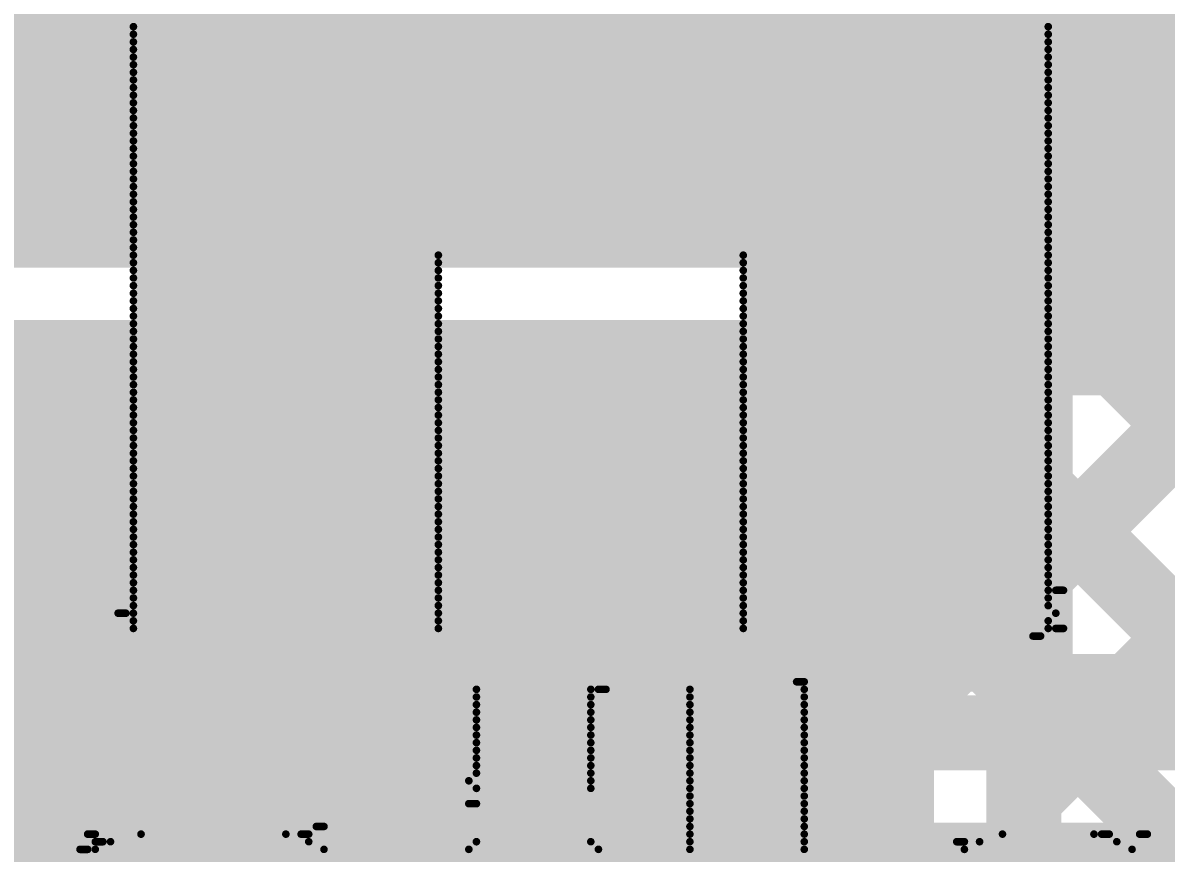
# Model space of a CAD drawing. Header units: millimetres. Extents: x -0.26 to 2.84, y -0.09 to 2.43.
# Drawn here: x 0.9757 to 1.1279, y 1.217 to 1.3276 of the extents above; entities that cross this region are included whole.
import ezdxf

# ---------------------------------------------------------------- set-up
doc = ezdxf.new("R2010")
doc.units = ezdxf.units.MM
doc.header["$MEASUREMENT"] = 0
for name, color, linetype in [('BottomLayer', 5, 'Continuous'), ('BottomOverlay', 54, 'Continuous'), ('TopLayer', 1, 'Continuous'), ('TopOverlay', 2, 'Continuous'), ('TopPaste', 8, 'Continuous'), ('TopSolder', 216, 'Continuous'), ('ViaHoleLayer', 16, 'Continuous')]:
    doc.layers.add(name, color=color, linetype=linetype)
doc.styles.add('Arial', font='', dxfattribs={"height": 0.2})
doc.styles.get('Arial').set_extended_font_data('Arial')

# ---------------------------------------------------------------- blocks, each defined once
blk = doc.blocks.new('C__0603_64')
at = {"layer": 'TopLayer'}
for points in [[(-0.015, 0.0175), (-0.015, -0.0175), (-0.045, -0.0175), (-0.045, 0.0175)], [(0.045, 0.0175), (0.045, -0.0175), (0.015, -0.0175), (0.015, 0.0175)]]:
    blk.add_hatch(color=1, dxfattribs=at).paths.add_polyline_path(points)
at = {"layer": 'TopPaste'}
for points in [[(-0.015, 0.0175), (-0.015, -0.0175), (-0.045, -0.0175), (-0.045, 0.0175)], [(0.045, 0.0175), (0.045, -0.0175), (0.015, -0.0175), (0.015, 0.0175)]]:
    blk.add_hatch(color=8, dxfattribs=at).paths.add_polyline_path(points)
at = {"layer": 'TopSolder'}
for points in [[(-0.01264, 0.01986), (-0.01264, -0.01986), (-0.04736, -0.01986), (-0.04736, 0.01986)], [(0.04736, 0.01986), (0.04736, -0.01986), (0.01264, -0.01986), (0.01264, 0.01986)]]:
    blk.add_hatch(color=216, dxfattribs=at).paths.add_polyline_path(points)
at = {"layer": 'TopOverlay', "const_width": 0.005}
for points in [[(-0.049, 0.021), (-0.049, -0.021)], [(-0.049, 0.021), (-0.018, 0.021)], [(0.018, 0.021), (0.049, 0.021)], [(0.049, 0.021), (0.049, -0.021)], [(-0.049, -0.021), (-0.018, -0.021)], [(0.018, -0.021), (0.049, -0.021)]]:
    blk.add_lwpolyline(points, dxfattribs=at)
at = {"layer": 'TopOverlay', "const_width": 0.0025}
for points in [[(-0.05025, 0.021, 1), (-0.04775, 0.021, 1)], [(-0.05025, 0.021, 1), (-0.04775, 0.021, 1)], [(-0.01925, 0.021, 1), (-0.01675, 0.021, 1)], [(0.01675, 0.021, 1), (0.01925, 0.021, 1)], [(0.04775, 0.021, 1), (0.05025, 0.021, 1)], [(0.04775, 0.021, 1), (0.05025, 0.021, 1)], [(-0.05025, -0.021, 1), (-0.04775, -0.021, 1)], [(-0.05025, -0.021, 1), (-0.04775, -0.021, 1)], [(-0.01925, -0.021, 1), (-0.01675, -0.021, 1)], [(0.01675, -0.021, 1), (0.01925, -0.021, 1)], [(0.04775, -0.021, 1), (0.05025, -0.021, 1)], [(0.04775, -0.021, 1), (0.05025, -0.021, 1)]]:
    blk.add_lwpolyline(points, format="xyb", close=True, dxfattribs=at)
blk = doc.blocks.new('SOIC_8_74')
at = {"layer": 'TopLayer'}
for points in [[(-0.07579, -0.01319), (-0.07579, -0.03681), (-0.13681, -0.03681), (-0.13681, -0.01319)], [(-0.07579, -0.06319), (-0.07579, -0.08681), (-0.13681, -0.08681), (-0.13681, -0.06319)]]:
    blk.add_hatch(color=1, dxfattribs=at).paths.add_polyline_path(points)
at = {"layer": 'TopPaste'}
for points in [[(-0.07579, -0.01319), (-0.07579, -0.03681), (-0.13681, -0.03681), (-0.13681, -0.01319)], [(-0.07579, -0.06319), (-0.07579, -0.08681), (-0.13681, -0.08681), (-0.13681, -0.06319)]]:
    blk.add_hatch(color=8, dxfattribs=at).paths.add_polyline_path(points)
at = {"layer": 'TopSolder'}
for points in [[(-0.07179, -0.00919), (-0.07179, -0.04081), (-0.14081, -0.04081), (-0.14081, -0.00919)], [(-0.07179, -0.05919), (-0.07179, -0.09081), (-0.14081, -0.09081), (-0.14081, -0.05919)]]:
    blk.add_hatch(color=216, dxfattribs=at).paths.add_polyline_path(points)
at = {"layer": 'TopOverlay', "const_width": 0.005}
blk.add_lwpolyline([(-0.072, -0.099), (0.066, -0.099)], dxfattribs=at)
at = {"layer": 'TopOverlay', "const_width": 0.0025}
blk.add_lwpolyline([(-0.07325, -0.099, 1), (-0.07075, -0.099, 1)], format="xyb", close=True, dxfattribs=at)

msp = doc.modelspace()

# ---------------------------------------------------------------- hatches: boundary and pattern name
at = {"layer": 'BottomLayer'}
h = msp.add_hatch(color=5, dxfattribs=at)
edge = h.paths.add_edge_path()
edge.add_arc((1.122, 1.315), 0.01181, 0, 360)
at = {"layer": 'TopLayer'}
h = msp.add_hatch(color=1, dxfattribs=at)
edge = h.paths.add_edge_path()
edge.add_arc((1.122, 1.315), 0.01181, 0, 360)
msp.add_hatch(color=1, dxfattribs=at).paths.add_polyline_path([(0.862, 1.126), (1.097, 1.126), (1.097, 1.284), (0.862, 1.284)])
at = {"layer": 'ViaHoleLayer'}
h = msp.add_hatch(color=16, dxfattribs=at)
edge = h.paths.add_edge_path()
edge.add_arc((1.122, 1.315), 0.00591, 0, 360)

# ---------------------------------------------------------------- linework, layer by layer
at = {"layer": 'BottomLayer'}
for points, const_width in [([(1.08937, 1.233), (1.23037, 1.374)], 0.01), ([(0.295, 1.315), (1.122, 1.315)], 0.04), ([(0.295, 1.283), (1.122, 1.283)], 0.01), ([(0.92327, 1.283), (0.97327, 1.233)], 0.01), ([(0.94795, 1.233), (0.99795, 1.283)], 0.01), ([(0.95155, 1.283), (1.00155, 1.233)], 0.01), ([(0.97624, 1.233), (1.02624, 1.283)], 0.01), ([(0.97984, 1.283), (1.02984, 1.233)], 0.01), ([(1.00452, 1.233), (1.05452, 1.283)], 0.01), ([(1.00812, 1.283), (1.05812, 1.233)], 0.01), ([(1.03281, 1.233), (1.08281, 1.283)], 0.01), ([(1.0364, 1.283), (1.0864, 1.233)], 0.01), ([(1.06109, 1.233), (1.11109, 1.283)], 0.01), ([(1.06469, 1.283), (1.11469, 1.233)], 0.01), ([(1.09297, 1.283), (1.14297, 1.233)], 0.01), ([(1.12126, 1.283), (1.13931, 1.26494)], 0.01), ([(1.11766, 1.233), (1.13701, 1.25235)], 0.01), ([(0.28921, 1.233), (1.14402, 1.233)], 0.01), ([(0.283, 1.218), (2.022, 1.218)], 0.006)]:
    msp.add_lwpolyline(points, dxfattribs=dict(at, const_width=const_width))
at = {"layer": 'BottomLayer', "const_width": 0.01}
for points in [[(1.122, 1.347, -0.414214), (1.154, 1.315)], [(1.154, 1.315, -0.414214), (1.122, 1.283)]]:
    msp.add_lwpolyline(points, format="xyb", dxfattribs=at)
at = {"layer": 'BottomLayer'}
for points, const_width in [([(1.112, 1.315, 1), (1.132, 1.315, 1)], 0.02), ([(0.97734, 1.283, 1), (0.98234, 1.283, 1)], 0.005), ([(0.99545, 1.283, 1), (1.00045, 1.283, 1)], 0.005), ([(1.00562, 1.283, 1), (1.01062, 1.283, 1)], 0.005), ([(1.02374, 1.283, 1), (1.02874, 1.283, 1)], 0.005), ([(1.0339, 1.283, 1), (1.0389, 1.283, 1)], 0.005), ([(1.05202, 1.283, 1), (1.05702, 1.283, 1)], 0.005), ([(1.06219, 1.283, 1), (1.06719, 1.283, 1)], 0.005), ([(1.08031, 1.283, 1), (1.08531, 1.283, 1)], 0.005), ([(1.09047, 1.283, 1), (1.09547, 1.283, 1)], 0.005), ([(1.10859, 1.283, 1), (1.11359, 1.283, 1)], 0.005), ([(1.11876, 1.283, 1), (1.12376, 1.283, 1)], 0.005), ([(1.1195, 1.283, 1), (1.1245, 1.283, 1)], 0.005), ([(1.1195, 1.283, 1), (1.1245, 1.283, 1)], 0.005), ([(0.97077, 1.233, 1), (0.97577, 1.233, 1)], 0.005), ([(0.97374, 1.233, 1), (0.97874, 1.233, 1)], 0.005), ([(0.99905, 1.233, 1), (1.00405, 1.233, 1)], 0.005), ([(1.00202, 1.233, 1), (1.00702, 1.233, 1)], 0.005), ([(1.02734, 1.233, 1), (1.03234, 1.233, 1)], 0.005), ([(1.03031, 1.233, 1), (1.03531, 1.233, 1)], 0.005), ([(1.05562, 1.233, 1), (1.06062, 1.233, 1)], 0.005), ([(1.05859, 1.233, 1), (1.06359, 1.233, 1)], 0.005), ([(1.0839, 1.233, 1), (1.0889, 1.233, 1)], 0.005), ([(1.08687, 1.233, 1), (1.09187, 1.233, 1)], 0.005), ([(1.11219, 1.233, 1), (1.11719, 1.233, 1)], 0.005), ([(1.11516, 1.233, 1), (1.12016, 1.233, 1)], 0.005)]:
    msp.add_lwpolyline(points, format="xyb", close=True, dxfattribs=dict(at, const_width=const_width))
at = {"layer": 'BottomOverlay', "const_width": 0.00102}
for points in [[(0.99039, 1.32712), (1.11223, 1.32712)], [(0.99039, 1.32611), (1.11223, 1.32611)], [(0.99039, 1.32509), (1.11223, 1.32509)], [(0.99039, 1.32408), (1.11223, 1.32408)], [(0.99039, 1.32306), (1.11223, 1.32306)], [(0.99039, 1.32205), (1.11223, 1.32205)], [(0.99039, 1.32103), (1.11223, 1.32103)], [(0.99039, 1.32002), (1.11223, 1.32002)], [(0.99039, 1.319), (1.11223, 1.319)], [(0.99039, 1.31798), (1.11223, 1.31798)], [(0.99039, 1.31697), (1.11223, 1.31697)], [(0.99039, 1.31595), (1.11223, 1.31595)], [(0.99039, 1.31494), (1.11223, 1.31494)], [(0.99039, 1.31392), (1.11223, 1.31392)], [(0.99039, 1.31291), (1.11223, 1.31291)], [(0.99039, 1.31189), (1.11223, 1.31189)], [(0.99039, 1.31088), (1.11223, 1.31088)], [(0.99039, 1.30986), (1.11223, 1.30986)], [(0.99039, 1.30885), (1.11223, 1.30885)], [(0.99039, 1.30783), (1.11223, 1.30783)], [(0.99039, 1.30682), (1.11223, 1.30682)], [(0.99039, 1.3058), (1.11223, 1.3058)], [(0.99039, 1.30478), (1.11223, 1.30478)], [(0.99039, 1.30377), (1.11223, 1.30377)], [(0.99039, 1.30275), (1.11223, 1.30275)], [(0.99039, 1.30174), (1.11223, 1.30174)], [(0.99039, 1.30072), (1.11223, 1.30072)], [(0.99039, 1.29971), (1.11223, 1.29971)], [(0.99039, 1.29869), (1.11223, 1.29869)], [(0.99039, 1.29768), (1.11223, 1.29768)], [(0.99039, 1.29666), (1.031, 1.29666)], [(0.99039, 1.29565), (1.031, 1.29565)], [(1.07162, 1.29666), (1.11223, 1.29666)], [(1.07162, 1.29565), (1.11223, 1.29565)], [(0.99039, 1.29463), (1.031, 1.29463)], [(1.07162, 1.29463), (1.11223, 1.29463)], [(0.99039, 1.29362), (1.031, 1.29362)], [(0.99039, 1.2926), (1.031, 1.2926)], [(1.07162, 1.29362), (1.11223, 1.29362)], [(1.07162, 1.2926), (1.11223, 1.2926)], [(0.99039, 1.29158), (1.031, 1.29158)], [(1.07162, 1.29158), (1.11223, 1.29158)], [(0.99039, 1.29057), (1.031, 1.29057)], [(0.99039, 1.28955), (1.031, 1.28955)], [(1.07162, 1.29057), (1.11223, 1.29057)], [(1.07162, 1.28955), (1.11223, 1.28955)], [(0.99039, 1.28854), (1.031, 1.28854)], [(1.07162, 1.28854), (1.11223, 1.28854)], [(0.99039, 1.28752), (1.031, 1.28752)], [(0.99039, 1.28651), (1.031, 1.28651)], [(1.07162, 1.28752), (1.11223, 1.28752)], [(1.07162, 1.28651), (1.11223, 1.28651)], [(0.99039, 1.28549), (1.031, 1.28549)], [(1.07162, 1.28549), (1.11223, 1.28549)], [(0.99039, 1.28448), (1.031, 1.28448)], [(0.99039, 1.28346), (1.031, 1.28346)], [(1.07162, 1.28448), (1.11223, 1.28448)], [(1.07162, 1.28346), (1.11223, 1.28346)], [(0.99039, 1.28245), (1.031, 1.28245)], [(1.07162, 1.28245), (1.11223, 1.28245)], [(0.99039, 1.28143), (1.031, 1.28143)], [(0.99039, 1.28042), (1.031, 1.28042)], [(1.07162, 1.28143), (1.11223, 1.28143)], [(1.07162, 1.28042), (1.11223, 1.28042)], [(0.99039, 1.2794), (1.031, 1.2794)], [(1.07162, 1.2794), (1.11223, 1.2794)], [(0.99039, 1.27838), (1.031, 1.27838)], [(0.99039, 1.27737), (1.031, 1.27737)], [(1.07162, 1.27838), (1.11223, 1.27838)], [(1.07162, 1.27737), (1.11223, 1.27737)], [(0.99039, 1.27635), (1.031, 1.27635)], [(1.07162, 1.27635), (1.11223, 1.27635)], [(0.99039, 1.27534), (1.031, 1.27534)], [(0.99039, 1.27432), (1.031, 1.27432)], [(1.07162, 1.27534), (1.11223, 1.27534)], [(1.07162, 1.27432), (1.11223, 1.27432)], [(0.99039, 1.27331), (1.031, 1.27331)], [(1.07162, 1.27331), (1.11223, 1.27331)], [(0.99039, 1.27229), (1.031, 1.27229)], [(0.99039, 1.27128), (1.031, 1.27128)], [(1.07162, 1.27229), (1.11223, 1.27229)], [(1.07162, 1.27128), (1.11223, 1.27128)], [(0.99039, 1.27026), (1.031, 1.27026)], [(1.07162, 1.27026), (1.11223, 1.27026)], [(0.99039, 1.26925), (1.031, 1.26925)], [(0.99039, 1.26823), (1.031, 1.26823)], [(1.07162, 1.26925), (1.11223, 1.26925)], [(1.07162, 1.26823), (1.11223, 1.26823)], [(0.99039, 1.26722), (1.031, 1.26722)], [(1.07162, 1.26722), (1.11223, 1.26722)], [(0.99039, 1.2662), (1.031, 1.2662)], [(0.99039, 1.26518), (1.031, 1.26518)], [(1.07162, 1.2662), (1.11223, 1.2662)], [(1.07162, 1.26518), (1.11223, 1.26518)], [(0.99039, 1.26417), (1.031, 1.26417)], [(1.07162, 1.26417), (1.11223, 1.26417)], [(0.99039, 1.26315), (1.031, 1.26315)], [(0.99039, 1.26214), (1.031, 1.26214)], [(1.07162, 1.26315), (1.11223, 1.26315)], [(1.07162, 1.26214), (1.11223, 1.26214)], [(0.99039, 1.26112), (1.031, 1.26112)], [(1.07162, 1.26112), (1.11223, 1.26112)], [(0.99039, 1.26011), (1.031, 1.26011)], [(0.99039, 1.25909), (1.031, 1.25909)], [(1.07162, 1.26011), (1.11223, 1.26011)], [(1.07162, 1.25909), (1.11223, 1.25909)], [(0.99039, 1.25808), (1.031, 1.25808)], [(1.07162, 1.25808), (1.11223, 1.25808)], [(0.99039, 1.25706), (1.031, 1.25706)], [(0.99039, 1.25605), (1.031, 1.25605)], [(1.07162, 1.25706), (1.11223, 1.25706)], [(1.07162, 1.25605), (1.11223, 1.25605)], [(0.99039, 1.25503), (1.031, 1.25503)], [(1.07162, 1.25503), (1.11223, 1.25503)], [(0.99039, 1.25402), (1.031, 1.25402)], [(0.99039, 1.253), (1.031, 1.253)], [(1.07162, 1.25402), (1.11223, 1.25402)], [(1.07162, 1.253), (1.11223, 1.253)], [(0.99039, 1.25199), (1.031, 1.25199)], [(1.07162, 1.25199), (1.11223, 1.25199)], [(1.11325, 1.25199), (1.11426, 1.25199)], [(0.99039, 1.25097), (1.031, 1.25097)], [(0.99039, 1.24995), (1.031, 1.24995)], [(1.07162, 1.25097), (1.11223, 1.25097)], [(1.07162, 1.24995), (1.11223, 1.24995)], [(0.98836, 1.24894), (0.98937, 1.24894)], [(0.99039, 1.24894), (1.031, 1.24894)], [(1.07162, 1.24894), (1.11325, 1.24894)], [(0.99039, 1.24792), (1.031, 1.24792)], [(0.99039, 1.24691), (1.031, 1.24691)], [(1.07162, 1.24792), (1.11223, 1.24792)], [(1.07162, 1.24691), (1.11223, 1.24691)], [(1.11325, 1.24691), (1.11426, 1.24691)], [(1.1102, 1.24589), (1.11122, 1.24589)], [(1.07872, 1.2398), (1.07974, 1.2398)], [(1.03608, 1.23879), (1.05131, 1.23879)], [(1.03608, 1.23777), (1.05131, 1.23777)], [(1.05232, 1.23879), (1.05334, 1.23879)], [(1.06451, 1.23879), (1.07974, 1.23879)], [(1.06451, 1.23777), (1.07974, 1.23777)], [(1.03608, 1.23675), (1.05131, 1.23675)], [(1.06451, 1.23675), (1.07974, 1.23675)], [(1.03608, 1.23574), (1.05131, 1.23574)], [(1.03608, 1.23472), (1.05131, 1.23472)], [(1.06451, 1.23574), (1.07974, 1.23574)], [(1.06451, 1.23472), (1.07974, 1.23472)], [(1.03608, 1.23371), (1.05131, 1.23371)], [(1.06451, 1.23371), (1.07974, 1.23371)], [(1.03608, 1.23269), (1.05131, 1.23269)], [(1.03608, 1.23168), (1.05131, 1.23168)], [(1.06451, 1.23269), (1.07974, 1.23269)], [(1.06451, 1.23168), (1.07974, 1.23168)], [(1.03608, 1.23066), (1.05131, 1.23066)], [(1.06451, 1.23066), (1.07974, 1.23066)], [(1.03608, 1.22965), (1.05131, 1.22965)], [(1.03608, 1.22863), (1.05131, 1.22863)], [(1.06451, 1.22965), (1.07974, 1.22965)], [(1.06451, 1.22863), (1.07974, 1.22863)], [(1.03608, 1.22762), (1.05131, 1.22762)], [(1.06451, 1.22762), (1.07974, 1.22762)], [(1.03506, 1.2266), (1.05131, 1.2266)], [(1.03608, 1.22559), (1.05131, 1.22559)], [(1.06451, 1.2266), (1.07974, 1.2266)], [(1.06451, 1.22559), (1.07974, 1.22559)], [(1.06451, 1.22457), (1.07974, 1.22457)], [(1.03506, 1.22355), (1.03608, 1.22355)], [(1.06451, 1.22355), (1.07974, 1.22355)], [(1.06451, 1.22254), (1.07974, 1.22254)], [(1.06451, 1.22152), (1.07974, 1.22152)], [(0.98429, 1.21949), (0.98531, 1.21949)], [(0.9914, 1.21949), (1.01069, 1.21949)], [(1.01272, 1.21949), (1.01374, 1.21949)], [(1.01476, 1.22051), (1.01577, 1.22051)], [(1.06451, 1.22051), (1.07974, 1.22051)], [(1.06451, 1.21949), (1.07974, 1.21949)], [(1.10614, 1.21949), (1.11832, 1.21949)], [(1.11934, 1.21949), (1.12036, 1.21949)], [(1.12442, 1.21949), (1.12543, 1.21949)], [(0.98531, 1.21848), (0.98633, 1.21848)], [(0.98734, 1.21848), (1.01374, 1.21848)], [(1.03608, 1.21848), (1.05131, 1.21848)], [(1.06451, 1.21848), (1.07974, 1.21848)], [(1.10005, 1.21848), (1.10106, 1.21848)], [(1.10309, 1.21848), (1.12137, 1.21848)], [(0.98328, 1.21746), (0.98429, 1.21746)], [(0.98531, 1.21746), (1.01577, 1.21746)], [(1.03506, 1.21746), (1.05232, 1.21746)], [(1.06451, 1.21746), (1.07974, 1.21746)], [(1.10106, 1.21746), (1.1234, 1.21746)]]:
    msp.add_lwpolyline(points, dxfattribs=at)
at = {"layer": 'BottomOverlay', "const_width": 0.000508}
for points in [[(0.99013, 1.32712, 1), (0.99064, 1.32712, 1)], [(0.99013, 1.32611, 1), (0.99064, 1.32611, 1)], [(1.11198, 1.32712, 1), (1.11249, 1.32712, 1)], [(1.11198, 1.32611, 1), (1.11249, 1.32611, 1)], [(0.99013, 1.32509, 1), (0.99064, 1.32509, 1)], [(1.11198, 1.32509, 1), (1.11249, 1.32509, 1)], [(0.99013, 1.32408, 1), (0.99064, 1.32408, 1)], [(0.99013, 1.32306, 1), (0.99064, 1.32306, 1)], [(1.11198, 1.32408, 1), (1.11249, 1.32408, 1)], [(1.11198, 1.32306, 1), (1.11249, 1.32306, 1)], [(0.99013, 1.32205, 1), (0.99064, 1.32205, 1)], [(1.11198, 1.32205, 1), (1.11249, 1.32205, 1)], [(0.99013, 1.32103, 1), (0.99064, 1.32103, 1)], [(0.99013, 1.32002, 1), (0.99064, 1.32002, 1)], [(1.11198, 1.32103, 1), (1.11249, 1.32103, 1)], [(1.11198, 1.32002, 1), (1.11249, 1.32002, 1)], [(0.99013, 1.319, 1), (0.99064, 1.319, 1)], [(1.11198, 1.319, 1), (1.11249, 1.319, 1)], [(0.99013, 1.31798, 1), (0.99064, 1.31798, 1)], [(0.99013, 1.31697, 1), (0.99064, 1.31697, 1)], [(1.11198, 1.31798, 1), (1.11249, 1.31798, 1)], [(1.11198, 1.31697, 1), (1.11249, 1.31697, 1)], [(0.99013, 1.31595, 1), (0.99064, 1.31595, 1)], [(1.11198, 1.31595, 1), (1.11249, 1.31595, 1)], [(0.99013, 1.31494, 1), (0.99064, 1.31494, 1)], [(0.99013, 1.31392, 1), (0.99064, 1.31392, 1)], [(1.11198, 1.31494, 1), (1.11249, 1.31494, 1)], [(1.11198, 1.31392, 1), (1.11249, 1.31392, 1)], [(0.99013, 1.31291, 1), (0.99064, 1.31291, 1)], [(1.11198, 1.31291, 1), (1.11249, 1.31291, 1)], [(0.99013, 1.31189, 1), (0.99064, 1.31189, 1)], [(0.99013, 1.31088, 1), (0.99064, 1.31088, 1)], [(1.11198, 1.31189, 1), (1.11249, 1.31189, 1)], [(1.11198, 1.31088, 1), (1.11249, 1.31088, 1)], [(0.99013, 1.30986, 1), (0.99064, 1.30986, 1)], [(1.11198, 1.30986, 1), (1.11249, 1.30986, 1)], [(0.99013, 1.30885, 1), (0.99064, 1.30885, 1)], [(0.99013, 1.30783, 1), (0.99064, 1.30783, 1)], [(1.11198, 1.30885, 1), (1.11249, 1.30885, 1)], [(1.11198, 1.30783, 1), (1.11249, 1.30783, 1)], [(0.99013, 1.30682, 1), (0.99064, 1.30682, 1)], [(1.11198, 1.30682, 1), (1.11249, 1.30682, 1)], [(0.99013, 1.3058, 1), (0.99064, 1.3058, 1)], [(0.99013, 1.30478, 1), (0.99064, 1.30478, 1)], [(1.11198, 1.3058, 1), (1.11249, 1.3058, 1)], [(1.11198, 1.30478, 1), (1.11249, 1.30478, 1)], [(0.99013, 1.30377, 1), (0.99064, 1.30377, 1)], [(1.11198, 1.30377, 1), (1.11249, 1.30377, 1)], [(0.99013, 1.30275, 1), (0.99064, 1.30275, 1)], [(0.99013, 1.30174, 1), (0.99064, 1.30174, 1)], [(1.11198, 1.30275, 1), (1.11249, 1.30275, 1)], [(1.11198, 1.30174, 1), (1.11249, 1.30174, 1)], [(0.99013, 1.30072, 1), (0.99064, 1.30072, 1)], [(1.11198, 1.30072, 1), (1.11249, 1.30072, 1)], [(0.99013, 1.29971, 1), (0.99064, 1.29971, 1)], [(0.99013, 1.29869, 1), (0.99064, 1.29869, 1)], [(1.11198, 1.29971, 1), (1.11249, 1.29971, 1)], [(1.11198, 1.29869, 1), (1.11249, 1.29869, 1)], [(0.99013, 1.29768, 1), (0.99064, 1.29768, 1)], [(1.11198, 1.29768, 1), (1.11249, 1.29768, 1)], [(0.99013, 1.29666, 1), (0.99064, 1.29666, 1)], [(0.99013, 1.29565, 1), (0.99064, 1.29565, 1)], [(1.03075, 1.29666, 1), (1.03126, 1.29666, 1)], [(1.03075, 1.29565, 1), (1.03126, 1.29565, 1)], [(1.07136, 1.29666, 1), (1.07187, 1.29666, 1)], [(1.07136, 1.29565, 1), (1.07187, 1.29565, 1)], [(1.11198, 1.29666, 1), (1.11249, 1.29666, 1)], [(1.11198, 1.29565, 1), (1.11249, 1.29565, 1)], [(0.99013, 1.29463, 1), (0.99064, 1.29463, 1)], [(1.03075, 1.29463, 1), (1.03126, 1.29463, 1)], [(1.07136, 1.29463, 1), (1.07187, 1.29463, 1)], [(1.11198, 1.29463, 1), (1.11249, 1.29463, 1)], [(0.99013, 1.29362, 1), (0.99064, 1.29362, 1)], [(0.99013, 1.2926, 1), (0.99064, 1.2926, 1)], [(1.03075, 1.29362, 1), (1.03126, 1.29362, 1)], [(1.03075, 1.2926, 1), (1.03126, 1.2926, 1)], [(1.07136, 1.29362, 1), (1.07187, 1.29362, 1)], [(1.07136, 1.2926, 1), (1.07187, 1.2926, 1)], [(1.11198, 1.29362, 1), (1.11249, 1.29362, 1)], [(1.11198, 1.2926, 1), (1.11249, 1.2926, 1)], [(0.99013, 1.29158, 1), (0.99064, 1.29158, 1)], [(1.03075, 1.29158, 1), (1.03126, 1.29158, 1)], [(1.07136, 1.29158, 1), (1.07187, 1.29158, 1)], [(1.11198, 1.29158, 1), (1.11249, 1.29158, 1)], [(0.99013, 1.29057, 1), (0.99064, 1.29057, 1)], [(0.99013, 1.28955, 1), (0.99064, 1.28955, 1)], [(1.03075, 1.29057, 1), (1.03126, 1.29057, 1)], [(1.03075, 1.28955, 1), (1.03126, 1.28955, 1)], [(1.07136, 1.29057, 1), (1.07187, 1.29057, 1)], [(1.07136, 1.28955, 1), (1.07187, 1.28955, 1)], [(1.11198, 1.29057, 1), (1.11249, 1.29057, 1)], [(1.11198, 1.28955, 1), (1.11249, 1.28955, 1)], [(0.99013, 1.28854, 1), (0.99064, 1.28854, 1)], [(1.03075, 1.28854, 1), (1.03126, 1.28854, 1)], [(1.07136, 1.28854, 1), (1.07187, 1.28854, 1)], [(1.11198, 1.28854, 1), (1.11249, 1.28854, 1)], [(0.99013, 1.28752, 1), (0.99064, 1.28752, 1)], [(0.99013, 1.28651, 1), (0.99064, 1.28651, 1)], [(1.03075, 1.28752, 1), (1.03126, 1.28752, 1)], [(1.03075, 1.28651, 1), (1.03126, 1.28651, 1)], [(1.07136, 1.28752, 1), (1.07187, 1.28752, 1)], [(1.07136, 1.28651, 1), (1.07187, 1.28651, 1)], [(1.11198, 1.28752, 1), (1.11249, 1.28752, 1)], [(1.11198, 1.28651, 1), (1.11249, 1.28651, 1)], [(0.99013, 1.28549, 1), (0.99064, 1.28549, 1)], [(1.03075, 1.28549, 1), (1.03126, 1.28549, 1)], [(1.07136, 1.28549, 1), (1.07187, 1.28549, 1)], [(1.11198, 1.28549, 1), (1.11249, 1.28549, 1)], [(0.99013, 1.28448, 1), (0.99064, 1.28448, 1)], [(0.99013, 1.28346, 1), (0.99064, 1.28346, 1)], [(1.03075, 1.28448, 1), (1.03126, 1.28448, 1)], [(1.03075, 1.28346, 1), (1.03126, 1.28346, 1)], [(1.07136, 1.28448, 1), (1.07187, 1.28448, 1)], [(1.07136, 1.28346, 1), (1.07187, 1.28346, 1)], [(1.11198, 1.28448, 1), (1.11249, 1.28448, 1)], [(1.11198, 1.28346, 1), (1.11249, 1.28346, 1)], [(0.99013, 1.28245, 1), (0.99064, 1.28245, 1)], [(1.03075, 1.28245, 1), (1.03126, 1.28245, 1)], [(1.07136, 1.28245, 1), (1.07187, 1.28245, 1)], [(1.11198, 1.28245, 1), (1.11249, 1.28245, 1)], [(0.99013, 1.28143, 1), (0.99064, 1.28143, 1)], [(0.99013, 1.28042, 1), (0.99064, 1.28042, 1)], [(1.03075, 1.28143, 1), (1.03126, 1.28143, 1)], [(1.03075, 1.28042, 1), (1.03126, 1.28042, 1)], [(1.07136, 1.28143, 1), (1.07187, 1.28143, 1)], [(1.07136, 1.28042, 1), (1.07187, 1.28042, 1)], [(1.11198, 1.28143, 1), (1.11249, 1.28143, 1)], [(1.11198, 1.28042, 1), (1.11249, 1.28042, 1)], [(0.99013, 1.2794, 1), (0.99064, 1.2794, 1)], [(1.03075, 1.2794, 1), (1.03126, 1.2794, 1)], [(1.07136, 1.2794, 1), (1.07187, 1.2794, 1)], [(1.11198, 1.2794, 1), (1.11249, 1.2794, 1)], [(0.99013, 1.27838, 1), (0.99064, 1.27838, 1)], [(0.99013, 1.27737, 1), (0.99064, 1.27737, 1)], [(1.03075, 1.27838, 1), (1.03126, 1.27838, 1)], [(1.03075, 1.27737, 1), (1.03126, 1.27737, 1)], [(1.07136, 1.27838, 1), (1.07187, 1.27838, 1)], [(1.07136, 1.27737, 1), (1.07187, 1.27737, 1)], [(1.11198, 1.27838, 1), (1.11249, 1.27838, 1)], [(1.11198, 1.27737, 1), (1.11249, 1.27737, 1)], [(0.99013, 1.27635, 1), (0.99064, 1.27635, 1)], [(1.03075, 1.27635, 1), (1.03126, 1.27635, 1)], [(1.07136, 1.27635, 1), (1.07187, 1.27635, 1)], [(1.11198, 1.27635, 1), (1.11249, 1.27635, 1)], [(0.99013, 1.27534, 1), (0.99064, 1.27534, 1)], [(0.99013, 1.27432, 1), (0.99064, 1.27432, 1)], [(1.03075, 1.27534, 1), (1.03126, 1.27534, 1)], [(1.03075, 1.27432, 1), (1.03126, 1.27432, 1)], [(1.07136, 1.27534, 1), (1.07187, 1.27534, 1)], [(1.07136, 1.27432, 1), (1.07187, 1.27432, 1)], [(1.11198, 1.27534, 1), (1.11249, 1.27534, 1)], [(1.11198, 1.27432, 1), (1.11249, 1.27432, 1)], [(0.99013, 1.27331, 1), (0.99064, 1.27331, 1)], [(1.03075, 1.27331, 1), (1.03126, 1.27331, 1)], [(1.07136, 1.27331, 1), (1.07187, 1.27331, 1)], [(1.11198, 1.27331, 1), (1.11249, 1.27331, 1)], [(0.99013, 1.27229, 1), (0.99064, 1.27229, 1)], [(0.99013, 1.27128, 1), (0.99064, 1.27128, 1)], [(1.03075, 1.27229, 1), (1.03126, 1.27229, 1)], [(1.03075, 1.27128, 1), (1.03126, 1.27128, 1)], [(1.07136, 1.27229, 1), (1.07187, 1.27229, 1)], [(1.07136, 1.27128, 1), (1.07187, 1.27128, 1)], [(1.11198, 1.27229, 1), (1.11249, 1.27229, 1)], [(1.11198, 1.27128, 1), (1.11249, 1.27128, 1)], [(0.99013, 1.27026, 1), (0.99064, 1.27026, 1)], [(1.03075, 1.27026, 1), (1.03126, 1.27026, 1)], [(1.07136, 1.27026, 1), (1.07187, 1.27026, 1)], [(1.11198, 1.27026, 1), (1.11249, 1.27026, 1)], [(0.99013, 1.26925, 1), (0.99064, 1.26925, 1)], [(0.99013, 1.26823, 1), (0.99064, 1.26823, 1)], [(1.03075, 1.26925, 1), (1.03126, 1.26925, 1)], [(1.03075, 1.26823, 1), (1.03126, 1.26823, 1)], [(1.07136, 1.26925, 1), (1.07187, 1.26925, 1)], [(1.07136, 1.26823, 1), (1.07187, 1.26823, 1)], [(1.11198, 1.26925, 1), (1.11249, 1.26925, 1)], [(1.11198, 1.26823, 1), (1.11249, 1.26823, 1)], [(0.99013, 1.26722, 1), (0.99064, 1.26722, 1)], [(1.03075, 1.26722, 1), (1.03126, 1.26722, 1)], [(1.07136, 1.26722, 1), (1.07187, 1.26722, 1)], [(1.11198, 1.26722, 1), (1.11249, 1.26722, 1)], [(0.99013, 1.2662, 1), (0.99064, 1.2662, 1)], [(0.99013, 1.26518, 1), (0.99064, 1.26518, 1)], [(1.03075, 1.2662, 1), (1.03126, 1.2662, 1)], [(1.03075, 1.26518, 1), (1.03126, 1.26518, 1)], [(1.07136, 1.2662, 1), (1.07187, 1.2662, 1)], [(1.07136, 1.26518, 1), (1.07187, 1.26518, 1)], [(1.11198, 1.2662, 1), (1.11249, 1.2662, 1)], [(1.11198, 1.26518, 1), (1.11249, 1.26518, 1)], [(0.99013, 1.26417, 1), (0.99064, 1.26417, 1)], [(1.03075, 1.26417, 1), (1.03126, 1.26417, 1)], [(1.07136, 1.26417, 1), (1.07187, 1.26417, 1)], [(1.11198, 1.26417, 1), (1.11249, 1.26417, 1)], [(0.99013, 1.26315, 1), (0.99064, 1.26315, 1)], [(0.99013, 1.26214, 1), (0.99064, 1.26214, 1)], [(1.03075, 1.26315, 1), (1.03126, 1.26315, 1)], [(1.03075, 1.26214, 1), (1.03126, 1.26214, 1)], [(1.07136, 1.26315, 1), (1.07187, 1.26315, 1)], [(1.07136, 1.26214, 1), (1.07187, 1.26214, 1)], [(1.11198, 1.26315, 1), (1.11249, 1.26315, 1)], [(1.11198, 1.26214, 1), (1.11249, 1.26214, 1)], [(0.99013, 1.26112, 1), (0.99064, 1.26112, 1)], [(1.03075, 1.26112, 1), (1.03126, 1.26112, 1)], [(1.07136, 1.26112, 1), (1.07187, 1.26112, 1)], [(1.11198, 1.26112, 1), (1.11249, 1.26112, 1)], [(0.99013, 1.26011, 1), (0.99064, 1.26011, 1)], [(0.99013, 1.25909, 1), (0.99064, 1.25909, 1)], [(1.03075, 1.26011, 1), (1.03126, 1.26011, 1)], [(1.03075, 1.25909, 1), (1.03126, 1.25909, 1)], [(1.07136, 1.26011, 1), (1.07187, 1.26011, 1)], [(1.07136, 1.25909, 1), (1.07187, 1.25909, 1)], [(1.11198, 1.26011, 1), (1.11249, 1.26011, 1)], [(1.11198, 1.25909, 1), (1.11249, 1.25909, 1)], [(0.99013, 1.25808, 1), (0.99064, 1.25808, 1)], [(1.03075, 1.25808, 1), (1.03126, 1.25808, 1)], [(1.07136, 1.25808, 1), (1.07187, 1.25808, 1)], [(1.11198, 1.25808, 1), (1.11249, 1.25808, 1)], [(0.99013, 1.25706, 1), (0.99064, 1.25706, 1)], [(0.99013, 1.25605, 1), (0.99064, 1.25605, 1)], [(1.03075, 1.25706, 1), (1.03126, 1.25706, 1)], [(1.03075, 1.25605, 1), (1.03126, 1.25605, 1)], [(1.07136, 1.25706, 1), (1.07187, 1.25706, 1)], [(1.07136, 1.25605, 1), (1.07187, 1.25605, 1)], [(1.11198, 1.25706, 1), (1.11249, 1.25706, 1)], [(1.11198, 1.25605, 1), (1.11249, 1.25605, 1)], [(0.99013, 1.25503, 1), (0.99064, 1.25503, 1)], [(1.03075, 1.25503, 1), (1.03126, 1.25503, 1)], [(1.07136, 1.25503, 1), (1.07187, 1.25503, 1)], [(1.11198, 1.25503, 1), (1.11249, 1.25503, 1)], [(0.99013, 1.25402, 1), (0.99064, 1.25402, 1)], [(0.99013, 1.253, 1), (0.99064, 1.253, 1)], [(1.03075, 1.25402, 1), (1.03126, 1.25402, 1)], [(1.03075, 1.253, 1), (1.03126, 1.253, 1)], [(1.07136, 1.25402, 1), (1.07187, 1.25402, 1)], [(1.07136, 1.253, 1), (1.07187, 1.253, 1)], [(1.11198, 1.25402, 1), (1.11249, 1.25402, 1)], [(1.11198, 1.253, 1), (1.11249, 1.253, 1)], [(0.99013, 1.25199, 1), (0.99064, 1.25199, 1)], [(1.03075, 1.25199, 1), (1.03126, 1.25199, 1)], [(1.07136, 1.25199, 1), (1.07187, 1.25199, 1)], [(1.11198, 1.25199, 1), (1.11249, 1.25199, 1)], [(1.11299, 1.25199, 1), (1.1135, 1.25199, 1)], [(1.11401, 1.25199, 1), (1.11452, 1.25199, 1)], [(0.99013, 1.25097, 1), (0.99064, 1.25097, 1)], [(0.99013, 1.24995, 1), (0.99064, 1.24995, 1)], [(1.03075, 1.25097, 1), (1.03126, 1.25097, 1)], [(1.03075, 1.24995, 1), (1.03126, 1.24995, 1)], [(1.07136, 1.25097, 1), (1.07187, 1.25097, 1)], [(1.07136, 1.24995, 1), (1.07187, 1.24995, 1)], [(1.11198, 1.25097, 1), (1.11249, 1.25097, 1)], [(1.11198, 1.24995, 1), (1.11249, 1.24995, 1)], [(0.9881, 1.24894, 1), (0.98861, 1.24894, 1)], [(0.98912, 1.24894, 1), (0.98963, 1.24894, 1)], [(0.99013, 1.24894, 1), (0.99064, 1.24894, 1)], [(1.03075, 1.24894, 1), (1.03126, 1.24894, 1)], [(1.07136, 1.24894, 1), (1.07187, 1.24894, 1)], [(1.11299, 1.24894, 1), (1.1135, 1.24894, 1)], [(0.99013, 1.24792, 1), (0.99064, 1.24792, 1)], [(0.99013, 1.24691, 1), (0.99064, 1.24691, 1)], [(1.03075, 1.24792, 1), (1.03126, 1.24792, 1)], [(1.03075, 1.24691, 1), (1.03126, 1.24691, 1)], [(1.07136, 1.24792, 1), (1.07187, 1.24792, 1)], [(1.07136, 1.24691, 1), (1.07187, 1.24691, 1)], [(1.11198, 1.24792, 1), (1.11249, 1.24792, 1)], [(1.11198, 1.24691, 1), (1.11249, 1.24691, 1)], [(1.11299, 1.24691, 1), (1.1135, 1.24691, 1)], [(1.11401, 1.24691, 1), (1.11452, 1.24691, 1)], [(1.10995, 1.24589, 1), (1.11045, 1.24589, 1)], [(1.11096, 1.24589, 1), (1.11147, 1.24589, 1)], [(1.07847, 1.2398, 1), (1.07898, 1.2398, 1)], [(1.07949, 1.2398, 1), (1.07999, 1.2398, 1)], [(1.03582, 1.23879, 1), (1.03633, 1.23879, 1)], [(1.03582, 1.23777, 1), (1.03633, 1.23777, 1)], [(1.05106, 1.23879, 1), (1.05156, 1.23879, 1)], [(1.05106, 1.23777, 1), (1.05156, 1.23777, 1)], [(1.05207, 1.23879, 1), (1.05258, 1.23879, 1)], [(1.05309, 1.23879, 1), (1.05359, 1.23879, 1)], [(1.06426, 1.23879, 1), (1.06476, 1.23879, 1)], [(1.06426, 1.23777, 1), (1.06476, 1.23777, 1)], [(1.07949, 1.23879, 1), (1.07999, 1.23879, 1)], [(1.07949, 1.23777, 1), (1.07999, 1.23777, 1)], [(1.03582, 1.23675, 1), (1.03633, 1.23675, 1)], [(1.05106, 1.23675, 1), (1.05156, 1.23675, 1)], [(1.06426, 1.23675, 1), (1.06476, 1.23675, 1)], [(1.07949, 1.23675, 1), (1.07999, 1.23675, 1)], [(1.03582, 1.23574, 1), (1.03633, 1.23574, 1)], [(1.03582, 1.23472, 1), (1.03633, 1.23472, 1)], [(1.05106, 1.23574, 1), (1.05156, 1.23574, 1)], [(1.05106, 1.23472, 1), (1.05156, 1.23472, 1)], [(1.06426, 1.23574, 1), (1.06476, 1.23574, 1)], [(1.06426, 1.23472, 1), (1.06476, 1.23472, 1)], [(1.07949, 1.23574, 1), (1.07999, 1.23574, 1)], [(1.07949, 1.23472, 1), (1.07999, 1.23472, 1)], [(1.03582, 1.23371, 1), (1.03633, 1.23371, 1)], [(1.05106, 1.23371, 1), (1.05156, 1.23371, 1)], [(1.06426, 1.23371, 1), (1.06476, 1.23371, 1)], [(1.07949, 1.23371, 1), (1.07999, 1.23371, 1)], [(1.03582, 1.23269, 1), (1.03633, 1.23269, 1)], [(1.03582, 1.23168, 1), (1.03633, 1.23168, 1)], [(1.05106, 1.23269, 1), (1.05156, 1.23269, 1)], [(1.05106, 1.23168, 1), (1.05156, 1.23168, 1)], [(1.06426, 1.23269, 1), (1.06476, 1.23269, 1)], [(1.06426, 1.23168, 1), (1.06476, 1.23168, 1)], [(1.07949, 1.23269, 1), (1.07999, 1.23269, 1)], [(1.07949, 1.23168, 1), (1.07999, 1.23168, 1)], [(1.03582, 1.23066, 1), (1.03633, 1.23066, 1)], [(1.05106, 1.23066, 1), (1.05156, 1.23066, 1)], [(1.06426, 1.23066, 1), (1.06476, 1.23066, 1)], [(1.07949, 1.23066, 1), (1.07999, 1.23066, 1)], [(1.03582, 1.22965, 1), (1.03633, 1.22965, 1)], [(1.03582, 1.22863, 1), (1.03633, 1.22863, 1)], [(1.05106, 1.22965, 1), (1.05156, 1.22965, 1)], [(1.05106, 1.22863, 1), (1.05156, 1.22863, 1)], [(1.06426, 1.22965, 1), (1.06476, 1.22965, 1)], [(1.06426, 1.22863, 1), (1.06476, 1.22863, 1)], [(1.07949, 1.22965, 1), (1.07999, 1.22965, 1)], [(1.07949, 1.22863, 1), (1.07999, 1.22863, 1)], [(1.03582, 1.22762, 1), (1.03633, 1.22762, 1)], [(1.05106, 1.22762, 1), (1.05156, 1.22762, 1)], [(1.06426, 1.22762, 1), (1.06476, 1.22762, 1)], [(1.07949, 1.22762, 1), (1.07999, 1.22762, 1)], [(1.03481, 1.2266, 1), (1.03532, 1.2266, 1)], [(1.03582, 1.22559, 1), (1.03633, 1.22559, 1)], [(1.05106, 1.2266, 1), (1.05156, 1.2266, 1)], [(1.05106, 1.22559, 1), (1.05156, 1.22559, 1)], [(1.06426, 1.2266, 1), (1.06476, 1.2266, 1)], [(1.06426, 1.22559, 1), (1.06476, 1.22559, 1)], [(1.07949, 1.2266, 1), (1.07999, 1.2266, 1)], [(1.07949, 1.22559, 1), (1.07999, 1.22559, 1)], [(1.06426, 1.22457, 1), (1.06476, 1.22457, 1)], [(1.07949, 1.22457, 1), (1.07999, 1.22457, 1)], [(1.03481, 1.22355, 1), (1.03532, 1.22355, 1)], [(1.03582, 1.22355, 1), (1.03633, 1.22355, 1)], [(1.06426, 1.22355, 1), (1.06476, 1.22355, 1)], [(1.06426, 1.22254, 1), (1.06476, 1.22254, 1)], [(1.07949, 1.22355, 1), (1.07999, 1.22355, 1)], [(1.07949, 1.22254, 1), (1.07999, 1.22254, 1)], [(1.06426, 1.22152, 1), (1.06476, 1.22152, 1)], [(1.07949, 1.22152, 1), (1.07999, 1.22152, 1)], [(0.98404, 1.21949, 1), (0.98455, 1.21949, 1)], [(0.98506, 1.21949, 1), (0.98556, 1.21949, 1)], [(0.99115, 1.21949, 1), (0.99166, 1.21949, 1)], [(1.01044, 1.21949, 1), (1.01095, 1.21949, 1)], [(1.01247, 1.21949, 1), (1.01298, 1.21949, 1)], [(1.01349, 1.21949, 1), (1.01399, 1.21949, 1)], [(1.0145, 1.22051, 1), (1.01501, 1.22051, 1)], [(1.01552, 1.22051, 1), (1.01602, 1.22051, 1)], [(1.06426, 1.22051, 1), (1.06476, 1.22051, 1)], [(1.06426, 1.21949, 1), (1.06476, 1.21949, 1)], [(1.07949, 1.22051, 1), (1.07999, 1.22051, 1)], [(1.07949, 1.21949, 1), (1.07999, 1.21949, 1)], [(1.10589, 1.21949, 1), (1.10639, 1.21949, 1)], [(1.11807, 1.21949, 1), (1.11858, 1.21949, 1)], [(1.11909, 1.21949, 1), (1.11959, 1.21949, 1)], [(1.1201, 1.21949, 1), (1.12061, 1.21949, 1)], [(1.12416, 1.21949, 1), (1.12467, 1.21949, 1)], [(1.12518, 1.21949, 1), (1.12569, 1.21949, 1)], [(0.98506, 1.21848, 1), (0.98556, 1.21848, 1)], [(0.98607, 1.21848, 1), (0.98658, 1.21848, 1)], [(0.98709, 1.21848, 1), (0.98759, 1.21848, 1)], [(1.01349, 1.21848, 1), (1.01399, 1.21848, 1)], [(1.03582, 1.21848, 1), (1.03633, 1.21848, 1)], [(1.05106, 1.21848, 1), (1.05156, 1.21848, 1)], [(1.06426, 1.21848, 1), (1.06476, 1.21848, 1)], [(1.07949, 1.21848, 1), (1.07999, 1.21848, 1)], [(1.09979, 1.21848, 1), (1.1003, 1.21848, 1)], [(1.10081, 1.21848, 1), (1.10132, 1.21848, 1)], [(1.10284, 1.21848, 1), (1.10335, 1.21848, 1)], [(1.12112, 1.21848, 1), (1.12162, 1.21848, 1)], [(0.98302, 1.21746, 1), (0.98353, 1.21746, 1)], [(0.98404, 1.21746, 1), (0.98455, 1.21746, 1)], [(0.98506, 1.21746, 1), (0.98556, 1.21746, 1)], [(1.01552, 1.21746, 1), (1.01602, 1.21746, 1)], [(1.03481, 1.21746, 1), (1.03532, 1.21746, 1)], [(1.05207, 1.21746, 1), (1.05258, 1.21746, 1)], [(1.06426, 1.21746, 1), (1.06476, 1.21746, 1)], [(1.07949, 1.21746, 1), (1.07999, 1.21746, 1)], [(1.10081, 1.21746, 1), (1.10132, 1.21746, 1)], [(1.12315, 1.21746, 1), (1.12365, 1.21746, 1)]]:
    msp.add_lwpolyline(points, format="xyb", close=True, dxfattribs=at)
at = {"layer": 'TopLayer'}
for points, const_width in [([(0.999, 1.312), (1.00119, 1.31419)], 0.022), ([(1.00119, 1.31419), (1.06419, 1.31419)], 0.022), ([(1.06419, 1.31419), (1.065, 1.315)], 0.022), ([(1.122, 1.315), (1.2776, 1.315)], 0.022), ([(1.10751, 1.29181), (1.10751, 1.296)], 0.01), ([(1.109, 1.29181), (1.109, 1.29505)], 0.01), ([(1.10956, 1.2947), (1.138, 1.26626)], 0.01), ([(1.11051, 1.23819), (1.11051, 1.29181)], 0.01), ([(1.11051, 1.28242), (1.11942, 1.29133)], 0.01), ([(1.12816, 1.292), (1.23509, 1.292)], 0.01), ([(1.11051, 1.25414), (1.138, 1.28163)], 0.01), ([(1.065, 1.265), (1.10551, 1.265)], 0.01), ([(1.11051, 1.26546), (1.138, 1.23797)], 0.01), ([(1.109, 1.22434), (1.138, 1.25334)], 0.01), ([(1.109, 1.114), (1.109, 1.23819)], 0.01), ([(1.1095, 1.23819), (1.138, 1.20969)], 0.01), ([(1.109, 1.19606), (1.138, 1.22506)], 0.01)]:
    msp.add_lwpolyline(points, dxfattribs=dict(at, const_width=const_width))
for points, const_width in [([(0.99569, 1.31419, 1), (1.00669, 1.31419, 1)], 0.011), ([(0.99569, 1.31419, 1), (1.00669, 1.31419, 1)], 0.011), ([(1.05869, 1.31419, 1), (1.06969, 1.31419, 1)], 0.011), ([(1.05869, 1.31419, 1), (1.06969, 1.31419, 1)], 0.011), ([(1.0595, 1.315, 1), (1.0705, 1.315, 1)], 0.011), ([(1.1165, 1.315, 1), (1.1275, 1.315, 1)], 0.011), ([(0.9935, 1.312, 1), (1.0045, 1.312, 1)], 0.011), ([(1.10501, 1.296, 1), (1.11001, 1.296, 1)], 0.005), ([(1.1065, 1.29505, 1), (1.1115, 1.29505, 1)], 0.005), ([(1.1065, 1.29505, 1), (1.1115, 1.29505, 1)], 0.005), ([(1.10706, 1.2947, 1), (1.11206, 1.2947, 1)], 0.005), ([(1.10501, 1.29181, 1), (1.11001, 1.29181, 1)], 0.005), ([(1.1065, 1.29181, 1), (1.1115, 1.29181, 1)], 0.005), ([(1.10801, 1.29181, 1), (1.11301, 1.29181, 1)], 0.005), ([(1.11692, 1.29133, 1), (1.12192, 1.29133, 1)], 0.005), ([(1.12566, 1.292, 1), (1.13066, 1.292, 1)], 0.005), ([(1.12566, 1.292, 1), (1.13066, 1.292, 1)], 0.005), ([(1.10801, 1.28242, 1), (1.11301, 1.28242, 1)], 0.005), ([(1.0625, 1.265, 1), (1.0675, 1.265, 1)], 0.005), ([(1.10301, 1.265, 1), (1.10801, 1.265, 1)], 0.005), ([(1.10801, 1.26546, 1), (1.11301, 1.26546, 1)], 0.005), ([(1.10801, 1.25414, 1), (1.11301, 1.25414, 1)], 0.005), ([(1.1065, 1.23819, 1), (1.1115, 1.23819, 1)], 0.005), ([(1.107, 1.23819, 1), (1.112, 1.23819, 1)], 0.005), ([(1.10801, 1.23819, 1), (1.11301, 1.23819, 1)], 0.005), ([(1.1065, 1.22434, 1), (1.1115, 1.22434, 1)], 0.005)]:
    msp.add_lwpolyline(points, format="xyb", close=True, dxfattribs=dict(at, const_width=const_width))
at = {"layer": 'TopLayer', "const_width": 0.01}
msp.add_lwpolyline([(1.12816, 1.292, -0.212956), (1.109, 1.29505)], format="xyb", dxfattribs=at)

# ---------------------------------------------------------------- block references
msp.add_blockref('SOIC_8_74', (1.1713, 1.34))
at = {"rotation": 90}
msp.add_blockref('C__0603_64', (0.999, 1.284), dxfattribs=at)

# ---------------------------------------------------------------- texts
at = {"layer": 'TopOverlay', "style": 'Arial'}
msp.add_text('C5', height=0.045, dxfattribs=at).set_placement((0.98451, 1.17751))

doc.saveas('drawing.dxf')
